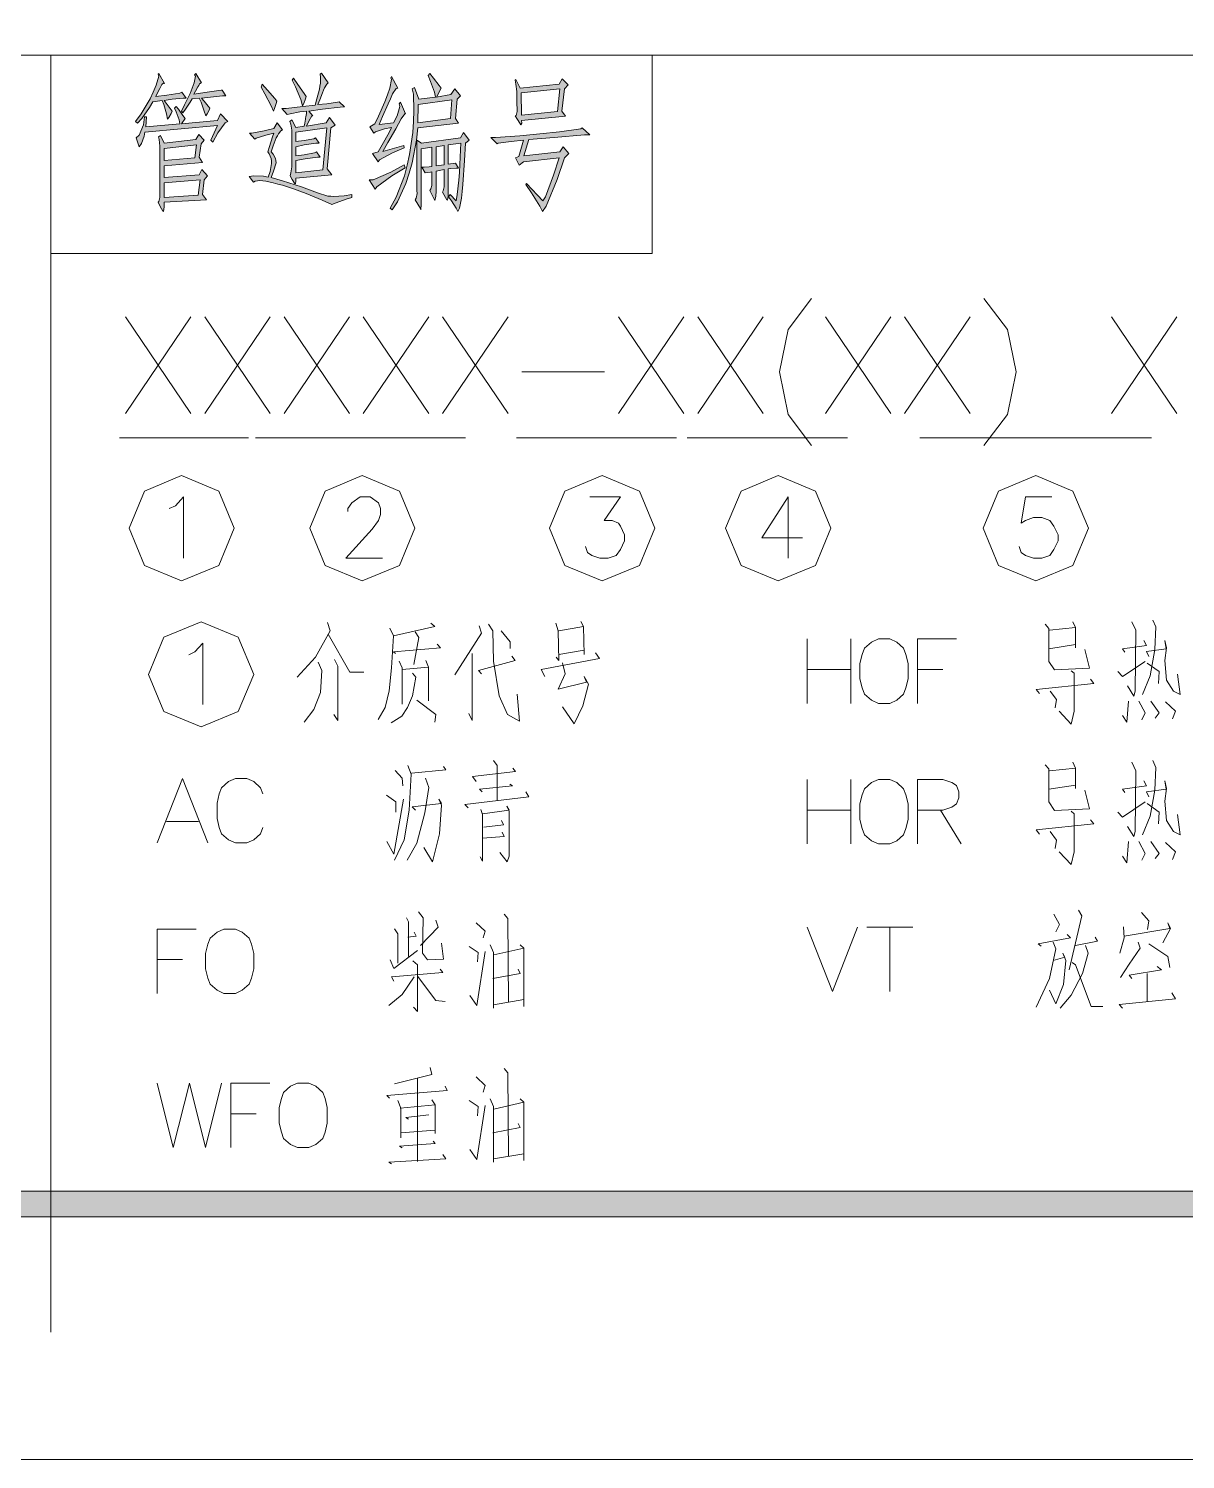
# Model space of a CAD drawing. Header units: millimetres. Extents: x 0 to 829, y 0 to 586.
# Drawn here: x 136.6 to 181.2, y 0 to 55.2 of the extents above; entities that cross this region are included whole.
import ezdxf

# ---------------------------------------------------------------- set-up
doc = ezdxf.new("R2010")
doc.units = ezdxf.units.MM

msp = doc.modelspace()

# ---------------------------------------------------------------- hatches: boundary and pattern name
h = msp.add_hatch(color=0)
h.dxf.hatch_style = 2
h.paths.add_polyline_path([(141.485056, 52.602694), (141.918972, 52.648556), (142.423444, 52.726167), (142.494, 52.761444), (142.656278, 52.535667), (142.550444, 52.535667), (142.127111, 52.489806), (141.809611, 52.443944), (141.89075, 52.341639), (142.045972, 52.140556), (142.116528, 52.03825), (142.08125, 51.946528), (141.989528, 51.791306), (141.936611, 51.724278), (141.901333, 51.925361), (141.802556, 52.285194), (141.739056, 52.443944), (141.379222, 52.398083), (141.241639, 52.172306), (140.945306, 51.756028), (140.783028, 51.565528), (140.708944, 51.632556), (140.927667, 51.935944), (141.266333, 52.507444), (141.386278, 52.772028), (141.50975, 53.036611), (141.601472, 53.378806), (141.576778, 53.459944), (141.612056, 53.481111), (141.82725, 53.096583), (141.802556, 53.121278), (141.728472, 53.064833), (141.682611, 52.983694), (141.640278, 52.906083), (141.5415, 52.715583)])
h = msp.add_hatch(color=0)
h.dxf.hatch_style = 2
h.paths.add_polyline_path([(142.476361, 52.03825), (142.603361, 52.274611), (142.8115, 52.715583), (142.892639, 52.916667), (142.973778, 53.121278), (143.019639, 53.378806), (142.984361, 53.43525), (143.037278, 53.481111), (143.252472, 53.121278), (143.234833, 53.131861), (143.181917, 53.086), (143.146639, 53.029556), (143.107833, 52.973111), (143.019639, 52.803778), (142.963194, 52.690889), (143.471194, 52.761444), (144.010944, 52.839056), (144.046222, 52.849639), (144.190861, 52.623861), (144.063861, 52.623861), (143.594667, 52.578), (143.252472, 52.535667), (143.35125, 52.422778), (143.513528, 52.22875), (143.577028, 52.151139), (143.552333, 52.073528), (143.471194, 51.925361), (143.41475, 51.858333), (143.361833, 52.03825), (143.234833, 52.376917), (143.164278, 52.535667), (142.892639, 52.510972), (142.8115, 52.376917), (142.631583, 52.105278), (142.532806, 51.971222)])
h = msp.add_hatch(color=0)
h.dxf.hatch_style = 2
h.paths.add_polyline_path([(146.032361, 52.03825), (145.940639, 52.242861), (145.704278, 52.705), (145.563167, 52.962528), (145.598444, 53.075417), (145.806583, 52.849639), (146.085278, 52.521556), (146.155833, 52.422778), (146.131139, 52.331056), (146.067639, 52.140556)])
h = msp.add_hatch(color=0)
h.paths.add_polyline_path([(147.221222, 51.452639), (147.238861, 51.565528), (147.267083, 51.724278), (147.274139, 51.766611), (147.284722, 51.812472), (147.302361, 51.946528), (147.312944, 52.03825), (147.048361, 52.002972), (146.670889, 51.935944), (146.554472, 51.904194), (146.356917, 52.129972), (146.52625, 52.140556), (147.168306, 52.207583), (147.6375, 52.264028), (147.708056, 52.510972), (147.803306, 52.877861), (147.824472, 52.997806), (147.849167, 53.114222), (147.852694, 53.347056), (147.835056, 53.459944), (147.887972, 53.502278), (148.141972, 53.121278), (148.085528, 53.075417), (147.997333, 52.934306), (147.962056, 52.839056), (147.92325, 52.743806), (147.817417, 52.465111), (147.743333, 52.285194), (148.096111, 52.320472), (148.508861, 52.376917), (148.572361, 52.398083), (148.773444, 52.197), (148.611167, 52.186417), (147.92325, 52.105278), (147.401139, 52.03825), (147.545778, 51.858333), (147.5105, 51.84775), (147.394083, 51.643139), (147.312944, 51.452639), (148.067889, 51.586694), (148.194889, 51.791306), (148.410083, 51.4985), (148.247806, 51.385611), (148.103167, 49.805167), (148.286611, 49.579389), (146.896667, 49.445333), (146.896667, 49.332444), (146.879028, 49.230139), (146.861389, 49.24425), (146.84375, 49.254833), (146.752028, 49.399472), (146.681472, 49.537056), (146.706167, 49.649944), (146.734389, 49.886306), (146.734389, 50.009778), (146.734389, 51.181), (146.734389, 51.304472), (146.699111, 51.53025), (146.660306, 51.632556), (146.734389, 51.699583), (146.896667, 51.406778)])
h.paths.add_polyline_path([(148.085528, 51.385611), (146.896667, 51.226861), (146.896667, 50.867028), (147.210639, 50.898778), (147.591639, 50.965806), (147.655139, 51.001083), (147.799778, 50.8), (147.672778, 50.8), (147.221222, 50.729444), (146.896667, 50.662417), (146.896667, 50.302583), (147.221222, 50.348444), (147.616333, 50.426056), (147.690417, 50.461333), (147.835056, 50.256722), (147.725694, 50.256722), (147.2565, 50.189694), (146.896667, 50.122667), (146.896667, 49.649944), (147.940889, 49.762833)])
h = msp.add_hatch(color=0)
h.dxf.hatch_style = 2
h.paths.add_polyline_path([(147.291778, 52.602694), (147.274139, 52.510972), (147.203583, 52.331056), (147.147139, 52.242861), (147.087167, 52.479222), (146.886083, 52.973111), (146.752028, 53.234167), (146.804944, 53.301194), (146.977806, 53.064833), (147.221222, 52.715583)])
h = msp.add_hatch(color=0)
h.dxf.hatch_style = 2
h.paths.add_polyline_path([(150.664333, 51.586694), (150.801917, 51.84775), (150.90775, 52.207583), (150.883056, 52.309889), (150.935972, 52.376917), (151.133528, 51.925361), (151.09825, 51.925361), (150.960667, 51.734861), (150.854833, 51.540833), (150.752528, 51.350333), (150.449139, 50.821167), (150.251583, 50.4825), (151.062972, 50.708278), (151.080611, 50.616556), (150.629056, 50.426056), (150.124583, 50.154417), (150.071667, 50.076806), (149.852944, 50.394306), (150.071667, 50.461333), (150.233944, 50.729444), (150.495, 51.205694), (150.593778, 51.406778), (150.315083, 51.350333), (149.972889, 51.237444), (149.909389, 51.181), (149.747111, 51.431472), (149.944667, 51.540833), (150.089306, 51.837167), (150.332722, 52.394556), (150.4315, 52.659139), (150.530278, 52.923722), (150.593778, 53.255333), (150.5585, 53.322361), (150.593778, 53.368222), (150.826611, 52.916667), (150.773694, 52.906083), (150.632583, 52.705), (150.547917, 52.510972), (150.46325, 52.320472), (150.241, 51.823056), (150.106944, 51.519667)])
h = msp.add_hatch(color=0)
h.paths.add_polyline_path([(152.071917, 53.481111), (152.2095, 53.301194), (152.424694, 53.018972), (152.505833, 52.916667), (152.325917, 52.578), (152.883306, 52.669722), (153.027944, 52.8955), (153.246667, 52.623861), (153.119667, 52.489806), (153.063222, 51.745444), (153.172583, 51.565528), (151.602722, 51.385611), (151.556861, 50.912889), (151.391056, 50.038), (151.271111, 49.635833), (151.147639, 49.237194), (150.819556, 48.531639), (150.611417, 48.22825), (150.540861, 48.295278), (150.766639, 48.711556), (151.091194, 49.540583), (151.189972, 49.953333), (151.28875, 50.366083), (151.408694, 51.205694), (151.433389, 51.632556), (151.454556, 52.059417), (151.433389, 52.690889), (151.387528, 52.8955), (151.475722, 52.941361), (151.641528, 52.489806), (152.290639, 52.578), (152.244778, 52.761444), (152.100139, 53.177722), (152.001361, 53.414083)])
h.paths.add_polyline_path([(152.865667, 51.745444), (152.918583, 52.465111), (151.620361, 52.285194), (151.602722, 51.586694)])
h = msp.add_hatch(color=0)
h.paths.add_polyline_path([(157.303611, 51.837167), (155.60675, 51.678417), (155.617333, 51.565528), (155.582056, 51.509083), (155.536194, 51.565528), (155.356278, 51.858333), (155.398611, 51.868917), (155.440944, 52.017083), (155.437417, 52.151139), (155.430361, 52.285194), (155.426833, 52.54625), (155.426833, 52.669722), (155.426833, 52.793194), (155.391556, 53.075417), (155.356278, 53.234167), (155.391556, 53.255333), (155.553833, 52.916667), (157.06725, 53.075417), (157.176611, 53.280028), (157.409444, 53.05425), (157.268333, 52.8955), (157.158972, 52.03825)])
h.paths.add_polyline_path([(155.589111, 52.73675), (155.60675, 51.8795), (156.996694, 52.017083), (157.084889, 52.8955)])
h = msp.add_hatch(color=0)
h.dxf.hatch_style = 2
h.paths.add_polyline_path([(142.476361, 51.540833), (143.866306, 51.678417), (143.993306, 51.925361), (144.264944, 51.632556), (144.173222, 51.586694), (143.883944, 51.191583), (143.686389, 50.842333), (143.612306, 50.912889), (143.866306, 51.473806), (141.072306, 51.226861), (141.044083, 51.068111), (140.934722, 50.785889), (140.853583, 50.662417), (140.726583, 51.001083), (140.846528, 51.103389), (141.008806, 51.509083), (141.051139, 51.812472), (141.125222, 51.812472), (141.107583, 51.431472), (142.423444, 51.540833), (142.388167, 51.699583), (142.278806, 52.002972), (142.20825, 52.151139), (142.278806, 52.218167), (142.359944, 52.105278), (142.532806, 51.868917), (142.621, 51.745444)])
h = msp.add_hatch(color=0)
h.dxf.hatch_style = 2
h.paths.add_polyline_path([(148.286611, 48.432861), (147.916194, 48.598667), (147.298833, 48.859722), (147.048361, 48.951444), (146.801417, 49.039639), (146.378083, 49.173694), (146.201694, 49.219556), (146.025306, 49.265417), (145.7325, 49.328917), (145.616083, 49.343028), (145.499667, 49.360667), (145.31975, 49.332444), (145.25625, 49.286583), (145.093972, 49.512361), (145.273889, 49.537056), (145.644306, 49.522944), (145.831278, 49.491194), (145.905361, 49.706389), (145.961806, 50.013306), (145.951222, 50.112083), (145.937111, 50.207333), (145.870083, 50.380194), (145.813639, 50.461333), (145.877139, 50.673), (145.993556, 51.036361), (146.05, 51.181), (145.7325, 51.103389), (145.362083, 50.9905), (145.309167, 50.955222), (145.111611, 51.181), (145.199806, 51.181), (145.669, 51.272722), (146.05, 51.360917), (146.173472, 51.586694), (146.374556, 51.318583), (146.318111, 51.272722), (146.222861, 51.152778), (146.184056, 51.078694), (146.141722, 51.008139), (146.021778, 50.697694), (145.940639, 50.461333), (146.021778, 50.369611), (146.1135, 50.200278), (146.120556, 50.122667), (146.131139, 50.041528), (146.039417, 49.716972), (145.940639, 49.470028), (146.374556, 49.343028), (147.111861, 49.106667), (147.418778, 48.993778), (147.725694, 48.880889), (148.134917, 48.757417), (148.24075, 48.746833), (148.343056, 48.73625), (148.755806, 48.768), (149.059194, 48.813861), (149.059194, 48.700972), (148.844, 48.633944), (148.455944, 48.499889)])
h = msp.add_hatch(color=0)
h.dxf.hatch_style = 2
h.paths.add_polyline_path([(158.242, 51.113972), (158.033861, 51.113972), (156.862639, 51.02225), (155.896028, 50.934056), (155.698472, 50.302583), (157.084889, 50.461333), (157.211889, 50.662417), (157.430611, 50.394306), (157.268333, 50.235556), (156.986111, 49.399472), (156.562778, 48.362306), (156.418139, 48.161222), (156.312306, 48.362306), (155.98775, 48.880889), (155.769028, 49.198389), (155.804306, 49.24425), (156.435778, 48.566917), (156.5275, 48.725667), (156.841472, 49.558222), (157.06725, 50.235556), (155.680833, 50.076806), (155.518556, 49.94275), (155.373917, 50.235556), (155.500917, 50.281417), (155.680833, 50.912889), (155.211639, 50.867028), (154.707167, 50.8), (154.668361, 50.775306), (154.417889, 51.02225), (154.597806, 51.011667), (155.54325, 51.078694), (156.312306, 51.159833), (157.077833, 51.237444), (157.899806, 51.350333), (157.952722, 51.385611)])
h = msp.add_hatch(color=0)
h.paths.add_polyline_path([(143.146639, 51.135139), (143.361833, 50.912889), (143.234833, 50.775306), (143.164278, 50.256722), (143.28775, 50.055639), (141.809611, 49.918056), (141.809611, 49.470028), (143.164278, 49.579389), (143.270111, 49.784), (143.488833, 49.537056), (143.361833, 49.378306), (143.28775, 48.813861), (143.450028, 48.612778), (141.809611, 48.521056), (141.809611, 48.341139), (141.791972, 48.16475), (141.774333, 48.171806), (141.756694, 48.178861), (141.657917, 48.351722), (141.576778, 48.521056), (141.612056, 48.54575), (141.647333, 48.700972), (141.647333, 48.838556), (141.647333, 50.528361), (141.647333, 50.687111), (141.622639, 50.944639), (141.594417, 51.046944), (141.664972, 51.092806), (141.809611, 50.8), (143.037278, 50.934056)])
h.paths.add_polyline_path([(143.125472, 48.792694), (143.199556, 49.378306), (141.809611, 49.265417), (141.809611, 48.700972)])
h.paths.add_polyline_path([(143.002, 50.235556), (143.054917, 50.729444), (141.809611, 50.595389), (141.809611, 50.122667)])
h = msp.add_hatch(color=0)
h.paths.add_polyline_path([(152.777472, 49.988611), (153.063222, 50.030944), (153.172583, 49.829861), (153.080861, 49.829861), (152.883306, 49.819278), (152.777472, 49.805167), (152.777472, 48.92675), (152.777472, 48.757417), (152.74925, 48.598667), (152.721028, 48.612778), (152.55875, 48.905583), (152.586972, 48.962028), (152.615194, 49.106667), (152.615194, 49.198389), (152.615194, 49.784), (152.308278, 49.716972), (152.308278, 48.951444), (152.297694, 48.746833), (152.262417, 48.588083), (152.234194, 48.633944), (152.071917, 48.972611), (152.107194, 49.029056), (152.146, 49.163111), (152.146, 49.24425), (152.146, 49.692278), (152.089556, 49.681694), (151.966083, 49.660528), (151.892, 49.649944), (151.765, 49.875722), (151.846139, 49.875722), (152.036639, 49.886306), (152.146, 49.896889), (152.146, 50.64125), (151.729722, 50.574222), (151.729722, 48.700972), (151.729722, 48.443444), (151.722667, 48.22825), (151.712083, 48.274111), (151.496889, 48.612778), (151.539222, 48.679806), (151.578028, 48.859722), (151.567444, 48.972611), (151.567444, 50.912889), (151.747361, 50.8), (153.246667, 51.001083), (153.370139, 51.205694), (153.588861, 50.912889), (153.444222, 50.8), (153.408944, 50.13325), (153.345444, 49.201917), (153.317222, 48.937333), (153.289, 48.67275), (153.207861, 48.284694), (153.154944, 48.161222), (153.080861, 48.295278), (152.900944, 48.5775), (152.795111, 48.725667), (152.848028, 48.813861), (153.080861, 48.566917), (153.126722, 48.813861), (153.190222, 49.367722), (153.207861, 49.671111), (153.2255, 49.9745), (153.253722, 50.538944), (153.264306, 50.8), (152.777472, 50.729444)])
h.paths.add_polyline_path([(152.308278, 49.918056), (152.615194, 49.963917), (152.615194, 50.708278), (152.308278, 50.662417)])
h = msp.add_hatch(color=0)
h.dxf.hatch_style = 2
h.paths.add_polyline_path([(149.729472, 49.378306), (149.881167, 49.388889), (150.5585, 49.681694), (151.080611, 49.963917), (151.115889, 49.851028), (150.604361, 49.537056), (150.025806, 49.11725), (149.962306, 49.018472)])
h = msp.add_hatch(color=0)
h.dxf.hatch_style = 2
h.paths.add_polyline_path([(24.154694, 9.36625), (25.142472, 10.3505), (818.80075, 10.3505), (819.788528, 9.36625)])

# ---------------------------------------------------------------- linework, layer by layer
at = {"color": 0, "lineweight": 0}
for points in [[(0, 0), (0, 585.632278), (829.154778, 585.632278), (829.154778, 0)], [(141.485056, 52.602694), (141.918972, 52.648556), (142.423444, 52.726167), (142.494, 52.761444), (142.656278, 52.535667), (142.550444, 52.535667), (142.127111, 52.489806), (141.809611, 52.443944), (141.89075, 52.341639), (142.045972, 52.140556), (142.116528, 52.03825), (142.08125, 51.946528), (141.989528, 51.791306), (141.936611, 51.724278), (141.901333, 51.925361), (141.802556, 52.285194), (141.739056, 52.443944), (141.379222, 52.398083), (141.241639, 52.172306), (140.945306, 51.756028), (140.783028, 51.565528), (140.708944, 51.632556), (140.927667, 51.935944), (141.266333, 52.507444), (141.386278, 52.772028), (141.50975, 53.036611), (141.601472, 53.378806), (141.576778, 53.459944), (141.612056, 53.481111), (141.82725, 53.096583), (141.802556, 53.121278), (141.728472, 53.064833), (141.682611, 52.983694), (141.640278, 52.906083), (141.5415, 52.715583)], [(142.476361, 52.03825), (142.603361, 52.274611), (142.8115, 52.715583), (142.892639, 52.916667), (142.973778, 53.121278), (143.019639, 53.378806), (142.984361, 53.43525), (143.037278, 53.481111), (143.252472, 53.121278), (143.234833, 53.131861), (143.181917, 53.086), (143.146639, 53.029556), (143.107833, 52.973111), (143.019639, 52.803778), (142.963194, 52.690889), (143.471194, 52.761444), (144.010944, 52.839056), (144.046222, 52.849639), (144.190861, 52.623861), (144.063861, 52.623861), (143.594667, 52.578), (143.252472, 52.535667), (143.35125, 52.422778), (143.513528, 52.22875), (143.577028, 52.151139), (143.552333, 52.073528), (143.471194, 51.925361), (143.41475, 51.858333), (143.361833, 52.03825), (143.234833, 52.376917), (143.164278, 52.535667), (142.892639, 52.510972), (142.8115, 52.376917), (142.631583, 52.105278), (142.532806, 51.971222)], [(146.032361, 52.03825), (145.940639, 52.242861), (145.704278, 52.705), (145.563167, 52.962528), (145.598444, 53.075417), (145.806583, 52.849639), (146.085278, 52.521556), (146.155833, 52.422778), (146.131139, 52.331056), (146.067639, 52.140556)], [(147.221222, 51.452639), (147.238861, 51.565528), (147.267083, 51.724278), (147.274139, 51.766611), (147.284722, 51.812472), (147.302361, 51.946528), (147.312944, 52.03825), (147.048361, 52.002972), (146.670889, 51.935944), (146.554472, 51.904194), (146.356917, 52.129972), (146.52625, 52.140556), (147.168306, 52.207583), (147.6375, 52.264028), (147.708056, 52.510972), (147.803306, 52.877861), (147.824472, 52.997806), (147.849167, 53.114222), (147.852694, 53.347056), (147.835056, 53.459944), (147.887972, 53.502278), (148.141972, 53.121278), (148.085528, 53.075417), (147.997333, 52.934306), (147.962056, 52.839056), (147.92325, 52.743806), (147.817417, 52.465111), (147.743333, 52.285194), (148.096111, 52.320472), (148.508861, 52.376917), (148.572361, 52.398083), (148.773444, 52.197), (148.611167, 52.186417), (147.92325, 52.105278), (147.401139, 52.03825), (147.545778, 51.858333), (147.5105, 51.84775), (147.394083, 51.643139), (147.312944, 51.452639), (148.067889, 51.586694), (148.194889, 51.791306), (148.410083, 51.4985), (148.247806, 51.385611), (148.103167, 49.805167), (148.286611, 49.579389), (146.896667, 49.445333), (146.896667, 49.332444), (146.879028, 49.230139), (146.861389, 49.24425), (146.84375, 49.254833), (146.752028, 49.399472), (146.681472, 49.537056), (146.706167, 49.649944), (146.734389, 49.886306), (146.734389, 50.009778), (146.734389, 51.181), (146.734389, 51.304472), (146.699111, 51.53025), (146.660306, 51.632556), (146.734389, 51.699583), (146.896667, 51.406778)], [(147.291778, 52.602694), (147.274139, 52.510972), (147.203583, 52.331056), (147.147139, 52.242861), (147.087167, 52.479222), (146.886083, 52.973111), (146.752028, 53.234167), (146.804944, 53.301194), (146.977806, 53.064833), (147.221222, 52.715583)], [(150.664333, 51.586694), (150.801917, 51.84775), (150.90775, 52.207583), (150.883056, 52.309889), (150.935972, 52.376917), (151.133528, 51.925361), (151.09825, 51.925361), (150.960667, 51.734861), (150.854833, 51.540833), (150.752528, 51.350333), (150.449139, 50.821167), (150.251583, 50.4825), (151.062972, 50.708278), (151.080611, 50.616556), (150.629056, 50.426056), (150.124583, 50.154417), (150.071667, 50.076806), (149.852944, 50.394306), (150.071667, 50.461333), (150.233944, 50.729444), (150.495, 51.205694), (150.593778, 51.406778), (150.315083, 51.350333), (149.972889, 51.237444), (149.909389, 51.181), (149.747111, 51.431472), (149.944667, 51.540833), (150.089306, 51.837167), (150.332722, 52.394556), (150.4315, 52.659139), (150.530278, 52.923722), (150.593778, 53.255333), (150.5585, 53.322361), (150.593778, 53.368222), (150.826611, 52.916667), (150.773694, 52.906083), (150.632583, 52.705), (150.547917, 52.510972), (150.46325, 52.320472), (150.241, 51.823056), (150.106944, 51.519667)], [(152.071917, 53.481111), (152.2095, 53.301194), (152.424694, 53.018972), (152.505833, 52.916667), (152.325917, 52.578), (152.883306, 52.669722), (153.027944, 52.8955), (153.246667, 52.623861), (153.119667, 52.489806), (153.063222, 51.745444), (153.172583, 51.565528), (151.602722, 51.385611), (151.556861, 50.912889), (151.391056, 50.038), (151.271111, 49.635833), (151.147639, 49.237194), (150.819556, 48.531639), (150.611417, 48.22825), (150.540861, 48.295278), (150.766639, 48.711556), (151.091194, 49.540583), (151.189972, 49.953333), (151.28875, 50.366083), (151.408694, 51.205694), (151.433389, 51.632556), (151.454556, 52.059417), (151.433389, 52.690889), (151.387528, 52.8955), (151.475722, 52.941361), (151.641528, 52.489806), (152.290639, 52.578), (152.244778, 52.761444), (152.100139, 53.177722), (152.001361, 53.414083)], [(157.303611, 51.837167), (155.60675, 51.678417), (155.617333, 51.565528), (155.582056, 51.509083), (155.536194, 51.565528), (155.356278, 51.858333), (155.398611, 51.868917), (155.440944, 52.017083), (155.437417, 52.151139), (155.430361, 52.285194), (155.426833, 52.54625), (155.426833, 52.669722), (155.426833, 52.793194), (155.391556, 53.075417), (155.356278, 53.234167), (155.391556, 53.255333), (155.553833, 52.916667), (157.06725, 53.075417), (157.176611, 53.280028), (157.409444, 53.05425), (157.268333, 52.8955), (157.158972, 52.03825)], [(152.865667, 51.745444), (152.918583, 52.465111), (151.620361, 52.285194), (151.602722, 51.586694)], [(155.589111, 52.73675), (155.60675, 51.8795), (156.996694, 52.017083), (157.084889, 52.8955)], [(142.476361, 51.540833), (143.866306, 51.678417), (143.993306, 51.925361), (144.264944, 51.632556), (144.173222, 51.586694), (143.883944, 51.191583), (143.686389, 50.842333), (143.612306, 50.912889), (143.866306, 51.473806), (141.072306, 51.226861), (141.044083, 51.068111), (140.934722, 50.785889), (140.853583, 50.662417), (140.726583, 51.001083), (140.846528, 51.103389), (141.008806, 51.509083), (141.051139, 51.812472), (141.125222, 51.812472), (141.107583, 51.431472), (142.423444, 51.540833), (142.388167, 51.699583), (142.278806, 52.002972), (142.20825, 52.151139), (142.278806, 52.218167), (142.359944, 52.105278), (142.532806, 51.868917), (142.621, 51.745444)], [(148.286611, 48.432861), (147.916194, 48.598667), (147.298833, 48.859722), (147.048361, 48.951444), (146.801417, 49.039639), (146.378083, 49.173694), (146.201694, 49.219556), (146.025306, 49.265417), (145.7325, 49.328917), (145.616083, 49.343028), (145.499667, 49.360667), (145.31975, 49.332444), (145.25625, 49.286583), (145.093972, 49.512361), (145.273889, 49.537056), (145.644306, 49.522944), (145.831278, 49.491194), (145.905361, 49.706389), (145.961806, 50.013306), (145.951222, 50.112083), (145.937111, 50.207333), (145.870083, 50.380194), (145.813639, 50.461333), (145.877139, 50.673), (145.993556, 51.036361), (146.05, 51.181), (145.7325, 51.103389), (145.362083, 50.9905), (145.309167, 50.955222), (145.111611, 51.181), (145.199806, 51.181), (145.669, 51.272722), (146.05, 51.360917), (146.173472, 51.586694), (146.374556, 51.318583), (146.318111, 51.272722), (146.222861, 51.152778), (146.184056, 51.078694), (146.141722, 51.008139), (146.021778, 50.697694), (145.940639, 50.461333), (146.021778, 50.369611), (146.1135, 50.200278), (146.120556, 50.122667), (146.131139, 50.041528), (146.039417, 49.716972), (145.940639, 49.470028), (146.374556, 49.343028), (147.111861, 49.106667), (147.418778, 48.993778), (147.725694, 48.880889), (148.134917, 48.757417), (148.24075, 48.746833), (148.343056, 48.73625), (148.755806, 48.768), (149.059194, 48.813861), (149.059194, 48.700972), (148.844, 48.633944), (148.455944, 48.499889)], [(148.085528, 51.385611), (146.896667, 51.226861), (146.896667, 50.867028), (147.210639, 50.898778), (147.591639, 50.965806), (147.655139, 51.001083), (147.799778, 50.8), (147.672778, 50.8), (147.221222, 50.729444), (146.896667, 50.662417), (146.896667, 50.302583), (147.221222, 50.348444), (147.616333, 50.426056), (147.690417, 50.461333), (147.835056, 50.256722), (147.725694, 50.256722), (147.2565, 50.189694), (146.896667, 50.122667), (146.896667, 49.649944), (147.940889, 49.762833)], [(158.242, 51.113972), (158.033861, 51.113972), (156.862639, 51.02225), (155.896028, 50.934056), (155.698472, 50.302583), (157.084889, 50.461333), (157.211889, 50.662417), (157.430611, 50.394306), (157.268333, 50.235556), (156.986111, 49.399472), (156.562778, 48.362306), (156.418139, 48.161222), (156.312306, 48.362306), (155.98775, 48.880889), (155.769028, 49.198389), (155.804306, 49.24425), (156.435778, 48.566917), (156.5275, 48.725667), (156.841472, 49.558222), (157.06725, 50.235556), (155.680833, 50.076806), (155.518556, 49.94275), (155.373917, 50.235556), (155.500917, 50.281417), (155.680833, 50.912889), (155.211639, 50.867028), (154.707167, 50.8), (154.668361, 50.775306), (154.417889, 51.02225), (154.597806, 51.011667), (155.54325, 51.078694), (156.312306, 51.159833), (157.077833, 51.237444), (157.899806, 51.350333), (157.952722, 51.385611)], [(143.146639, 51.135139), (143.361833, 50.912889), (143.234833, 50.775306), (143.164278, 50.256722), (143.28775, 50.055639), (141.809611, 49.918056), (141.809611, 49.470028), (143.164278, 49.579389), (143.270111, 49.784), (143.488833, 49.537056), (143.361833, 49.378306), (143.28775, 48.813861), (143.450028, 48.612778), (141.809611, 48.521056), (141.809611, 48.341139), (141.791972, 48.16475), (141.774333, 48.171806), (141.756694, 48.178861), (141.657917, 48.351722), (141.576778, 48.521056), (141.612056, 48.54575), (141.647333, 48.700972), (141.647333, 48.838556), (141.647333, 50.528361), (141.647333, 50.687111), (141.622639, 50.944639), (141.594417, 51.046944), (141.664972, 51.092806), (141.809611, 50.8), (143.037278, 50.934056)], [(152.777472, 49.988611), (153.063222, 50.030944), (153.172583, 49.829861), (153.080861, 49.829861), (152.883306, 49.819278), (152.777472, 49.805167), (152.777472, 48.92675), (152.777472, 48.757417), (152.74925, 48.598667), (152.721028, 48.612778), (152.55875, 48.905583), (152.586972, 48.962028), (152.615194, 49.106667), (152.615194, 49.198389), (152.615194, 49.784), (152.308278, 49.716972), (152.308278, 48.951444), (152.297694, 48.746833), (152.262417, 48.588083), (152.234194, 48.633944), (152.071917, 48.972611), (152.107194, 49.029056), (152.146, 49.163111), (152.146, 49.24425), (152.146, 49.692278), (152.089556, 49.681694), (151.966083, 49.660528), (151.892, 49.649944), (151.765, 49.875722), (151.846139, 49.875722), (152.036639, 49.886306), (152.146, 49.896889), (152.146, 50.64125), (151.729722, 50.574222), (151.729722, 48.700972), (151.729722, 48.443444), (151.722667, 48.22825), (151.712083, 48.274111), (151.496889, 48.612778), (151.539222, 48.679806), (151.578028, 48.859722), (151.567444, 48.972611), (151.567444, 50.912889), (151.747361, 50.8), (153.246667, 51.001083), (153.370139, 51.205694), (153.588861, 50.912889), (153.444222, 50.8), (153.408944, 50.13325), (153.345444, 49.201917), (153.317222, 48.937333), (153.289, 48.67275), (153.207861, 48.284694), (153.154944, 48.161222), (153.080861, 48.295278), (152.900944, 48.5775), (152.795111, 48.725667), (152.848028, 48.813861), (153.080861, 48.566917), (153.126722, 48.813861), (153.190222, 49.367722), (153.207861, 49.671111), (153.2255, 49.9745), (153.253722, 50.538944), (153.264306, 50.8), (152.777472, 50.729444)], [(143.002, 50.235556), (143.054917, 50.729444), (141.809611, 50.595389), (141.809611, 50.122667)], [(152.308278, 49.918056), (152.615194, 49.963917), (152.615194, 50.708278), (152.308278, 50.662417)], [(149.729472, 49.378306), (149.881167, 49.388889), (150.5585, 49.681694), (151.080611, 49.963917), (151.115889, 49.851028), (150.604361, 49.537056), (150.025806, 49.11725), (149.962306, 49.018472)], [(143.125472, 48.792694), (143.199556, 49.378306), (141.809611, 49.265417), (141.809611, 48.700972)], [(140.454944, 35.933944), (141.051139, 37.36975), (142.486944, 37.965944), (143.92275, 37.36975), (144.515417, 35.933944), (143.92275, 34.498139), (142.486944, 33.905472), (141.051139, 34.498139)], [(147.429361, 35.933944), (148.025556, 37.36975), (149.461361, 37.965944), (150.893639, 37.36975), (151.489833, 35.933944), (150.893639, 34.498139), (149.461361, 33.905472), (148.025556, 34.498139)], [(156.693306, 35.933944), (157.285972, 37.36975), (158.721778, 37.965944), (160.157583, 37.36975), (160.75025, 35.933944), (160.157583, 34.498139), (158.721778, 33.905472), (157.285972, 34.498139)], [(163.487806, 35.933944), (164.084, 37.36975), (165.519806, 37.965944), (166.955611, 37.36975), (167.548278, 35.933944), (166.955611, 34.498139), (165.519806, 33.905472), (164.084, 34.498139)], [(173.429083, 35.933944), (174.025278, 37.36975), (175.461083, 37.965944), (176.896889, 37.36975), (177.489556, 35.933944), (176.896889, 34.498139), (175.461083, 33.905472), (174.025278, 34.498139)], [(141.209889, 30.296556), (141.802556, 31.732361), (143.238361, 32.325028), (144.674167, 31.732361), (145.270361, 30.296556), (144.674167, 28.86075), (143.238361, 28.268083), (141.802556, 28.86075)], [(168.670111, 30.123694), (168.670111, 30.716361), (168.761833, 31.069139), (168.850028, 31.309028), (169.114611, 31.545389), (169.382722, 31.661806), (169.823694, 31.661806), (170.091806, 31.545389), (170.356389, 31.309028), (170.448111, 31.069139), (170.536306, 30.716361), (170.536306, 30.123694), (170.448111, 29.770917), (170.356389, 29.534556), (170.091806, 29.294667), (169.823694, 29.17825), (169.382722, 29.17825), (169.114611, 29.294667), (168.850028, 29.534556), (168.761833, 29.770917)], [(168.670111, 24.7015), (168.670111, 25.294167), (168.761833, 25.646944), (168.850028, 25.883306), (169.114611, 26.123194), (169.382722, 26.239611), (169.823694, 26.239611), (170.091806, 26.123194), (170.356389, 25.883306), (170.448111, 25.646944), (170.536306, 25.294167), (170.536306, 24.7015), (170.448111, 24.345194), (170.356389, 24.108833), (170.091806, 23.872472), (169.823694, 23.756056), (169.382722, 23.756056), (169.114611, 23.872472), (168.850028, 24.108833), (168.761833, 24.345194)], [(143.407694, 18.930056), (143.407694, 19.522722), (143.495889, 19.879028), (143.584083, 20.115389), (143.852194, 20.35175), (144.116778, 20.468167), (144.561278, 20.468167), (144.825861, 20.35175), (145.093972, 20.115389), (145.182167, 19.879028), (145.270361, 19.522722), (145.270361, 18.930056), (145.182167, 18.577278), (145.093972, 18.340917), (144.825861, 18.104556), (144.561278, 17.984611), (144.116778, 17.984611), (143.852194, 18.104556), (143.584083, 18.340917), (143.495889, 18.577278)], [(155.550306, 19.861389), (155.694944, 19.730861)], [(146.247556, 12.982222), (146.247556, 13.574889), (146.33575, 13.927667), (146.423944, 14.164028), (146.688528, 14.400389), (146.956639, 14.520333), (147.401139, 14.520333), (147.665722, 14.400389), (147.933833, 14.164028), (148.022028, 13.927667), (148.110222, 13.574889), (148.110222, 12.982222), (148.022028, 12.625917), (147.933833, 12.389556), (147.665722, 12.153194), (147.401139, 12.036778), (146.956639, 12.036778), (146.688528, 12.153194), (146.423944, 12.389556), (146.33575, 12.625917)], [(155.550306, 13.913556), (155.694944, 13.783028)], [(24.154694, 9.36625), (25.142472, 10.3505), (818.80075, 10.3505), (819.788528, 9.36625)]]:
    msp.add_lwpolyline(points, close=True, dxfattribs=at)
for points in [[(336.024361, 54.19725), (24.648583, 54.19725)], [(137.438694, 54.19725), (137.438694, 4.903611)], [(160.647944, 46.534917), (160.647944, 54.19725)], [(137.438694, 46.534917), (160.647944, 46.534917)], [(166.803917, 44.806306), (165.897278, 43.610389), (165.562139, 41.966444), (165.897278, 40.3225), (166.803917, 39.126583)], [(173.457306, 39.126583), (174.367472, 40.3225), (174.699083, 41.966444), (174.367472, 43.610389), (173.457306, 44.806306)], [(140.317361, 44.093694), (142.846778, 40.368361)], [(140.317361, 40.368361), (142.846778, 44.093694)], [(143.379472, 44.093694), (145.908889, 40.368361)], [(143.379472, 40.368361), (145.908889, 44.093694)], [(146.441583, 44.093694), (148.967472, 40.368361)], [(146.441583, 40.368361), (148.967472, 44.093694)], [(149.500167, 44.093694), (152.029583, 40.368361)], [(149.500167, 40.368361), (152.029583, 44.093694)], [(152.562278, 44.093694), (155.091694, 40.368361)], [(152.562278, 40.368361), (155.091694, 44.093694)], [(159.349722, 44.093694), (161.879139, 40.368361)], [(159.349722, 40.368361), (161.879139, 44.093694)], [(162.411833, 44.093694), (164.94125, 40.368361)], [(162.411833, 40.368361), (164.94125, 44.093694)], [(167.336611, 44.093694), (169.866028, 40.368361)], [(167.336611, 40.368361), (169.866028, 44.093694)], [(170.398722, 44.093694), (172.928139, 40.368361)], [(170.398722, 40.368361), (172.928139, 44.093694)], [(178.382083, 44.093694), (180.9115, 40.368361)], [(178.382083, 40.368361), (180.9115, 44.093694)], [(155.624389, 41.966444), (158.817028, 41.966444)], [(140.084528, 39.422917), (145.06575, 39.422917)], [(145.340917, 39.422917), (153.440694, 39.422917)], [(155.419778, 39.422917), (161.589861, 39.422917)], [(161.999083, 39.422917), (168.186806, 39.422917)], [(170.987861, 39.422917), (179.930778, 39.422917)], [(142.003639, 36.692417), (142.243528, 36.805306), (142.5575, 37.143972), (142.5575, 34.776833)], [(148.900444, 36.579528), (148.900444, 36.692417), (149.059194, 36.918194), (149.373167, 37.143972), (149.768278, 37.143972), (150.08225, 36.918194), (150.163389, 36.692417), (150.163389, 36.466639), (150.08225, 36.240861), (149.845889, 35.902194), (148.819306, 34.776833), (150.241, 34.776833)], [(158.242, 37.143972), (159.423806, 37.143972), (158.792333, 36.240861), (159.109833, 36.240861), (159.346194, 36.127972), (159.423806, 36.015083), (159.582556, 35.676417), (159.582556, 35.454167), (159.423806, 35.1155), (159.265056, 34.889722), (158.951083, 34.776833), (158.633583, 34.776833), (158.319611, 34.889722), (158.160861, 35.002611), (158.08325, 35.228389)], [(165.904333, 34.776833), (165.904333, 37.143972), (164.881278, 35.567056), (166.458194, 35.567056)], [(176.081972, 37.143972), (175.058917, 37.143972), (174.900167, 36.127972), (175.058917, 36.240861), (175.372889, 36.35375), (175.690389, 36.35375), (176.004361, 36.240861), (176.163111, 36.015083), (176.318333, 35.676417), (176.318333, 35.454167), (176.163111, 35.1155), (176.004361, 34.889722), (175.690389, 34.776833), (175.372889, 34.776833), (175.058917, 34.889722), (174.900167, 35.002611), (174.822556, 35.228389)], [(148.219583, 31.979306), (148.120806, 32.303861)], [(150.519694, 32.074556), (150.664333, 31.78175), (150.59025, 30.5435), (150.495, 29.661556), (150.346833, 29.012444), (150.078722, 28.553833)], [(152.255361, 32.141583), (150.664333, 31.78175)], [(152.107194, 32.272111), (152.255361, 32.141583)], [(154.065111, 31.880528), (153.966333, 32.173333)], [(154.506083, 31.979306), (154.333222, 32.240361)], [(157.024917, 31.979306), (156.926139, 32.272111)], [(158.002111, 32.141583), (157.903333, 32.335611), (158.002111, 32.141583), (158.026806, 31.065611), (158.026806, 31.227889), (157.046083, 31.065611)], [(158.002111, 32.141583), (157.046083, 31.979306)], [(175.965556, 32.0675), (175.817389, 32.229778)], [(176.992139, 32.09925), (176.893361, 32.328556), (176.992139, 32.09925), (176.992139, 31.316083), (176.992139, 31.446611), (175.965556, 31.284333)], [(175.965556, 32.0675), (175.965556, 30.793972), (176.184278, 30.469417), (177.531889, 30.532917), (177.359028, 31.252583)], [(176.992139, 32.09925), (175.99025, 32.000472)], [(179.316944, 32.000472), (179.168778, 32.328556)], [(180.096583, 32.131), (180.050722, 31.252583), (179.877861, 30.240111), (179.585056, 29.523972)], [(180.096583, 32.131), (179.976639, 32.392056)], [(142.758583, 31.055028), (142.994944, 31.164389), (143.308917, 31.503056), (143.308917, 29.139444)], [(148.219583, 31.979306), (147.658667, 30.966833), (146.949583, 30.183667)], [(148.978056, 30.381222), (148.1455, 31.848778)], [(151.645056, 31.71825), (151.4475, 30.674028)], [(151.645056, 31.71825), (151.496889, 31.944028)], [(154.065111, 31.880528), (153.038528, 30.282444)], [(154.506083, 31.979306), (154.52725, 30.804556), (154.7495, 29.467528), (155.067, 28.751389), (155.532667, 28.490333), (155.433889, 29.531028)], [(154.823583, 31.979306), (155.165778, 31.555972), (155.165778, 31.294917)], [(157.024917, 31.979306), (157.046083, 30.836306), (156.950833, 30.966833)], [(166.631056, 29.17825), (166.631056, 31.661806)], [(168.317333, 31.661806), (168.317333, 29.17825)], [(170.889083, 29.17825), (170.889083, 31.661806), (172.398972, 31.661806)], [(178.900667, 31.153806), (178.801889, 31.284333), (179.729694, 31.414861), (179.634444, 31.608889)], [(179.316944, 32.000472), (179.29225, 29.6545), (179.242861, 29.456944), (178.995917, 29.848528)], [(179.828472, 30.991528), (179.729694, 31.185556), (180.488167, 31.284333), (180.438778, 31.608889), (180.512861, 31.316083), (180.438778, 30.82925), (180.512861, 30.077833), (180.780972, 29.6545), (181.027917, 29.523972), (180.929139, 30.307139)], [(150.738417, 31.097361), (150.664333, 31.164389), (152.474083, 31.326667), (152.354139, 31.457194)], [(153.698222, 31.097361), (153.698222, 28.522083), (153.57475, 28.783139)], [(154.065111, 30.314194), (153.941639, 30.444722), (155.359806, 30.836306), (155.239861, 30.998583)], [(156.509861, 30.218944), (156.361694, 30.48), (158.612417, 30.903333), (158.467778, 31.129111)], [(147.902083, 30.444722), (147.852694, 29.598056), (147.584583, 28.945417), (147.217694, 28.455056)], [(147.902083, 30.444722), (147.753917, 30.772806)], [(148.512389, 30.607), (148.512389, 28.522083), (148.36775, 28.751389)], [(148.512389, 30.607), (148.392444, 30.868056)], [(148.978056, 30.381222), (149.514278, 30.381222)], [(151.006528, 30.5435), (150.886583, 30.804556)], [(152.011944, 30.57525), (151.006528, 30.48)], [(151.006528, 30.5435), (151.006528, 29.142972)], [(152.011944, 30.57525), (151.913167, 30.836306)], [(152.011944, 30.57525), (152.011944, 29.2735)], [(157.19425, 30.737528), (157.293028, 30.314194), (157.024917, 29.728583), (158.122056, 29.989639), (158.026806, 30.218944), (158.196139, 29.922611), (157.977417, 29.075944), (157.635222, 28.391556), (157.19425, 29.044194)], [(166.631056, 30.48), (168.317333, 30.48)], [(170.889083, 30.48), (171.866278, 30.48)], [(176.822806, 30.437667), (176.94275, 30.338889), (176.94275, 28.871333), (176.822806, 28.380972), (176.357139, 28.871333)], [(178.801889, 30.208361), (178.629028, 30.402389)], [(178.801889, 30.208361), (179.683833, 30.793972)], [(180.220056, 30.402389), (179.754389, 30.730472)], [(180.220056, 30.402389), (180.195361, 29.947306)], [(151.521583, 30.183667), (151.398111, 29.467528), (151.204083, 29.012444), (150.981833, 28.684361), (150.569083, 28.423306)], [(151.521583, 30.183667), (151.398111, 30.349472)], [(175.598667, 29.555722), (175.475194, 29.718), (177.701222, 29.947306), (177.57775, 30.109583)], [(151.570972, 29.30525), (152.30475, 28.751389), (152.255361, 28.455056)], [(176.014944, 29.6545), (176.258361, 29.326417), (176.208972, 29.001861)], [(178.97475, 28.448), (179.045306, 29.262917)], [(179.683833, 28.807833), (179.436889, 29.262917)], [(179.683833, 28.807833), (179.560361, 28.546778)], [(180.220056, 28.807833), (179.902556, 29.262917)], [(180.220056, 28.807833), (180.071889, 28.610278)], [(180.463472, 29.231167), (180.855056, 28.871333), (180.735111, 28.578528)], [(178.97475, 28.448), (178.801889, 28.709056)], [(151.221722, 26.775833), (151.341667, 26.451278), (151.267583, 25.05075), (151.073556, 23.90775), (150.706667, 23.124583)], [(150.999472, 26.289), (150.731361, 26.581806)], [(151.366361, 26.483028), (152.689278, 26.613556), (152.5905, 26.744083)], [(153.8605, 26.158472), (153.715861, 26.3525), (155.377444, 26.550056), (155.278667, 26.680583)], [(154.668361, 26.775833), (154.520194, 26.973389)], [(154.668361, 26.775833), (154.668361, 25.438806)], [(175.965556, 26.645306), (175.817389, 26.807583)], [(176.992139, 26.677056), (176.893361, 26.906361), (176.992139, 26.677056), (176.992139, 25.893889), (176.992139, 26.024417), (175.965556, 25.862139)], [(175.965556, 26.645306), (175.965556, 25.371778), (176.184278, 25.047222), (177.531889, 25.110722), (177.359028, 25.830389)], [(176.992139, 26.677056), (175.99025, 26.578278)], [(179.316944, 26.578278), (179.29225, 24.232306), (179.242861, 24.03475), (178.995917, 24.426333)], [(179.316944, 26.578278), (179.168778, 26.906361)], [(180.096583, 26.708806), (180.050722, 25.830389), (179.877861, 24.817917), (179.585056, 24.101778)], [(180.096583, 26.708806), (179.976639, 26.969861)], [(141.545028, 23.791333), (142.518694, 26.274889), (143.495889, 23.791333)], [(145.626667, 25.682222), (145.534944, 25.918583), (145.270361, 26.158472), (145.005778, 26.274889), (144.561278, 26.274889), (144.293167, 26.158472), (144.028583, 25.918583), (143.940389, 25.682222), (143.852194, 25.329444), (143.852194, 24.736778), (143.940389, 24.380472), (144.028583, 24.144111), (144.293167, 23.90775), (144.561278, 23.791333), (145.005778, 23.791333), (145.270361, 23.90775), (145.534944, 24.144111), (145.626667, 24.380472)], [(150.999472, 26.289), (151.024167, 25.996194)], [(152.026056, 25.929167), (151.906111, 26.289)], [(154.08275, 25.766889), (153.983972, 25.865667), (155.253972, 25.996194), (155.158722, 26.059694)], [(166.631056, 23.756056), (166.631056, 26.239611)], [(168.317333, 26.239611), (168.317333, 23.756056)], [(170.889083, 23.756056), (170.889083, 26.239611), (171.866278, 26.239611), (172.222583, 26.123194), (172.398972, 26.00325), (172.487167, 25.766889), (172.487167, 25.530528), (172.398972, 25.294167), (172.222583, 25.174222), (171.866278, 25.057806), (170.889083, 25.057806)], [(178.900667, 25.731611), (178.801889, 25.862139), (179.729694, 25.992667), (179.634444, 26.186694)], [(179.828472, 25.569333), (179.729694, 25.763361), (180.488167, 25.862139), (180.438778, 26.186694), (180.512861, 25.893889), (180.438778, 25.403528), (180.512861, 24.655639), (180.780972, 24.232306), (181.027917, 24.101778), (180.929139, 24.884944)], [(150.756056, 25.375306), (150.389167, 25.636361)], [(150.681972, 23.353889), (151.048861, 25.474083)], [(152.026056, 25.929167), (151.881417, 24.951972), (151.563917, 23.777222), (151.197028, 23.124583)], [(151.391056, 25.181278), (152.516417, 25.308278), (152.417639, 25.474083), (152.516417, 25.244778), (152.442333, 24.137056), (152.174222, 23.061083), (151.832028, 23.614944)], [(153.543, 25.146), (153.419528, 25.276528), (155.8925, 25.569333), (155.769028, 25.766889)], [(150.756056, 25.375306), (150.756056, 24.983722)], [(151.391056, 25.181278), (151.514528, 25.05075)], [(154.107444, 24.884944), (154.107444, 23.092833), (154.008667, 23.255111)], [(154.107444, 24.884944), (154.033361, 25.0825)], [(155.134028, 25.05075), (154.107444, 24.920222)], [(155.134028, 25.05075), (155.03525, 25.213028), (155.134028, 25.015472), (155.134028, 23.286861), (155.059944, 23.061083), (154.767139, 23.417389)], [(166.631056, 25.057806), (168.317333, 25.057806)], [(171.778083, 25.057806), (172.575361, 23.756056)], [(176.822806, 25.015472), (176.94275, 24.916694), (176.94275, 23.449139), (176.822806, 22.958778), (176.357139, 23.449139)], [(178.801889, 24.786167), (178.629028, 24.980194)], [(178.801889, 24.786167), (179.683833, 25.371778)], [(180.220056, 24.980194), (179.754389, 25.308278)], [(180.220056, 24.980194), (180.195361, 24.525111)], [(141.897806, 24.620361), (143.139583, 24.620361)], [(154.911778, 24.493361), (154.153306, 24.398111)], [(154.911778, 24.493361), (154.841222, 24.659167)], [(175.598667, 24.133528), (175.475194, 24.295806), (177.701222, 24.525111), (177.57775, 24.687389)], [(150.681972, 23.353889), (150.413861, 23.84425)], [(154.107444, 23.974778), (154.936472, 24.038278), (154.862389, 24.200556)], [(176.014944, 24.232306), (176.258361, 23.904222), (176.208972, 23.579667)], [(178.97475, 23.025806), (179.045306, 23.840722)], [(179.683833, 23.382111), (179.436889, 23.840722)], [(180.220056, 23.382111), (179.902556, 23.840722)], [(180.463472, 23.808972), (180.855056, 23.449139), (180.735111, 23.156333)], [(178.97475, 23.025806), (178.801889, 23.286861)], [(179.683833, 23.382111), (179.560361, 23.124583)], [(180.220056, 23.382111), (180.071889, 23.188083)], [(151.807333, 20.905611), (151.634472, 21.134917)], [(154.936472, 21.036139), (155.084639, 20.873861), (155.109333, 17.645944)], [(176.381833, 20.648083), (176.159583, 21.039667)], [(177.235556, 20.972639), (177.115611, 21.201944)], [(179.535667, 21.103167), (179.828472, 20.778611), (179.779083, 20.454056)], [(141.545028, 17.984611), (141.545028, 20.468167), (143.051389, 20.468167)], [(150.830139, 20.284722), (150.706667, 20.482278)], [(151.246417, 20.743333), (151.172333, 20.905611)], [(151.246417, 20.743333), (151.246417, 19.406306)], [(152.392944, 20.545778), (151.708556, 19.829639)], [(151.807333, 20.905611), (151.782639, 19.536833), (151.976667, 19.275778), (152.5905, 19.307528), (152.516417, 19.928417)], [(152.392944, 20.545778), (152.297694, 20.806833)], [(153.8605, 20.711583), (154.202694, 20.3835), (154.128611, 20.122444)], [(166.631056, 20.538722), (167.60825, 18.051639), (168.581917, 20.538722)], [(168.938222, 20.538722), (170.712694, 20.538722)], [(169.823694, 20.538722), (169.823694, 18.051639)], [(176.381833, 20.648083), (176.233667, 20.355278)], [(177.235556, 20.972639), (176.748722, 18.887722)], [(178.875972, 20.125972), (178.851278, 20.549306)], [(178.875972, 20.193), (180.636333, 20.485806), (180.56225, 20.711583), (180.661028, 20.485806), (180.368222, 19.931944)], [(150.830139, 20.284722), (150.830139, 19.14525)], [(151.539222, 20.189472), (151.221722, 20.157722)], [(151.539222, 20.189472), (151.465139, 20.35175)], [(175.549278, 19.896667), (176.798111, 20.125972), (176.674639, 20.2565)], [(175.549278, 19.896667), (175.67275, 19.801417)], [(176.233667, 19.702639), (176.134889, 19.963694)], [(176.992139, 19.833167), (177.849389, 19.995444), (177.750611, 20.157722)], [(178.875972, 20.125972), (178.703111, 19.540361)], [(179.486278, 19.734389), (179.412194, 19.963694)], [(180.56225, 19.409833), (179.828472, 19.896667)], [(150.537333, 19.275778), (150.681972, 18.951222), (151.588611, 19.635611)], [(153.934583, 19.568583), (153.592389, 19.797889)], [(153.885194, 17.515417), (154.202694, 19.600333)], [(153.934583, 19.568583), (153.909889, 19.20875)], [(154.520194, 19.568583), (154.40025, 19.861389)], [(155.694944, 19.730861), (155.694944, 17.483667), (155.694944, 17.744722), (154.520194, 17.547167)], [(154.520194, 19.568583), (154.520194, 17.416639)], [(155.694944, 19.730861), (154.544889, 19.469806)], [(176.233667, 19.702639), (175.99025, 18.559639), (175.475194, 17.451917)], [(176.575861, 19.378083), (176.501778, 19.540361), (176.62525, 19.247556), (176.526472, 18.333861), (176.233667, 17.582444), (175.99025, 18.104556)], [(176.575861, 19.378083), (176.134889, 19.247556)], [(177.4825, 19.540361), (177.26025, 18.757194), (176.822806, 17.910528), (176.406528, 17.420167)], [(177.4825, 19.540361), (177.383722, 19.833167)], [(179.486278, 19.734389), (179.07, 19.117028), (178.727806, 18.594917)], [(180.56225, 19.409833), (180.636333, 18.9865)], [(141.545028, 19.286361), (142.518694, 19.286361)], [(150.681972, 18.460861), (150.583194, 18.623139), (152.565806, 18.785417), (152.467028, 18.915944)], [(151.41575, 19.244028), (151.588611, 19.08175), (151.588611, 17.286111), (151.440444, 17.448389)], [(155.550306, 18.753667), (155.476222, 18.915944)], [(176.868667, 19.180528), (176.992139, 19.08175), (177.602444, 17.483667), (178.043417, 17.483667)], [(179.168778, 18.559639), (179.07, 18.690167), (180.318833, 18.887722), (180.145972, 19.01825)], [(150.999472, 17.93875), (151.465139, 18.623139)], [(151.588611, 18.654889), (152.297694, 17.709444), (152.664583, 17.677694)], [(155.550306, 18.753667), (154.4955, 18.559639)], [(179.754389, 17.681222), (179.754389, 18.757194)], [(150.999472, 17.93875), (150.487944, 17.515417)], [(153.885194, 17.515417), (153.617083, 17.907)], [(178.678417, 17.550694), (180.855056, 17.78), (180.710417, 18.005778)], [(178.678417, 17.550694), (178.801889, 17.420167)], [(152.149528, 14.859), (152.075444, 15.120056)], [(154.936472, 15.088306), (155.084639, 14.9225), (155.109333, 11.694583)], [(141.545028, 14.520333), (142.165917, 12.036778), (142.786806, 14.520333), (143.407694, 12.036778), (144.028583, 14.520333)], [(144.381361, 12.036778), (144.381361, 14.520333), (145.89125, 14.520333)], [(150.512639, 13.945306), (150.413861, 14.044083), (152.735139, 14.238111), (152.664583, 14.403917)], [(152.149528, 14.859), (150.706667, 14.499167)], [(151.588611, 11.500556), (151.588611, 14.728472)], [(153.8605, 14.760222), (154.202694, 14.435667), (154.128611, 14.174611)], [(150.950083, 13.553722), (150.830139, 13.846528)], [(152.273, 13.68425), (152.149528, 13.881806)], [(153.934583, 13.62075), (153.592389, 13.846528)], [(154.520194, 13.62075), (154.40025, 13.913556)], [(144.381361, 13.338528), (145.358556, 13.338528)], [(150.925389, 13.553722), (152.273, 13.68425)], [(152.273, 13.68425), (152.273, 12.576528), (152.273, 12.707056), (150.950083, 12.608278)], [(150.950083, 13.553722), (150.950083, 12.41425)], [(151.246417, 13.130389), (151.147639, 13.197417), (152.026056, 13.292667)], [(153.885194, 11.567583), (154.202694, 13.6525)], [(153.934583, 13.62075), (153.909889, 13.260917)], [(155.694944, 13.783028), (155.694944, 11.532306), (155.694944, 11.793361), (154.520194, 11.599333)], [(154.520194, 13.62075), (154.520194, 11.468806)], [(155.694944, 13.783028), (154.544889, 13.521972)], [(155.550306, 12.805833), (154.4955, 12.608278)], [(155.550306, 12.805833), (155.476222, 12.968111)], [(150.999472, 12.022667), (150.900694, 12.086167), (152.273, 12.184944), (152.198917, 12.283722)], [(150.487944, 11.468806), (152.689278, 11.599333), (152.565806, 11.761611)], [(153.885194, 11.567583), (153.617083, 11.955639)], [(150.487944, 11.468806), (150.583194, 11.401778)]]:
    msp.add_lwpolyline(points, dxfattribs=at)

doc.saveas('drawing.dxf')
